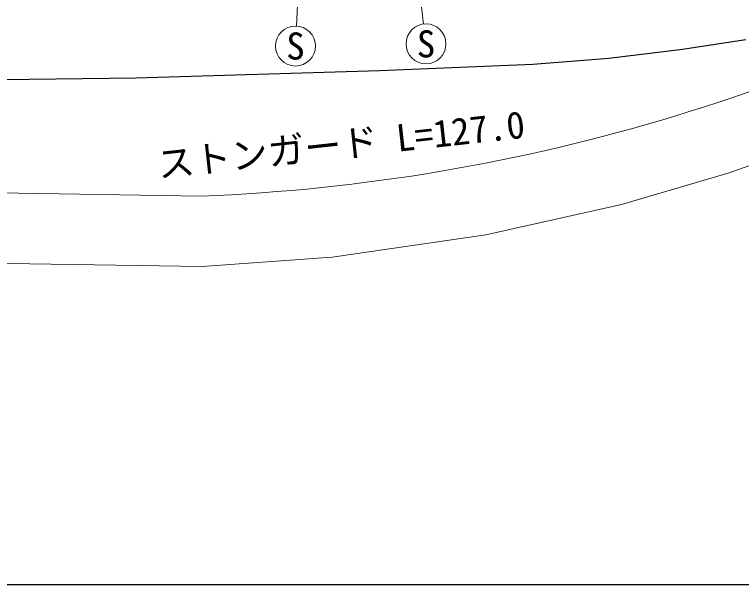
# Model space of a CAD drawing. Units: millimetres, scale not verified. Extents: x 40000 to 680000, y 20000 to 380000.
# Drawn here: x 414376 to 463516, y 205000 to 243497 of the extents above; entities that cross this region are included whole.
import ezdxf
from ezdxf.enums import TextEntityAlignment as Align

# ---------------------------------------------------------------- set-up
doc = ezdxf.new("R2010")
doc.units = ezdxf.units.MM
doc.header["$LTSCALE"] = 1000
for name, color, linetype, lineweight in [('M-BGD', 7, 'Continuous', 25), ('M-BGD-HTXT', 7, 'Continuous', 13), ('M-STR-HTXT', 7, 'Continuous', 13), ('M-TTL-BAND', 7, 'Continuous', 25)]:
    doc.layers.add(name, color=color, linetype=linetype, lineweight=lineweight)
doc.styles.add('ＭＳ ゴシック', font='')
doc.styles.get('ＭＳ ゴシック').set_extended_font_data('MS Gothic')

msp = doc.modelspace()

# ---------------------------------------------------------------- linework, layer by layer
at = {"layer": 'M-BGD'}
msp.add_lwpolyline([(331165, 241943), (337771, 241571), (354109, 240456), (361200, 239867), (373539, 239061), (388045, 238849), (393544, 238938), (408159, 239031), (422573, 239233), (439049, 239712), (449421, 240146), (454548, 240548), (459520, 241152), (463803, 241822)], dxfattribs=at)
at = {"layer": 'M-BGD-HTXT'}
for p, q in [((441075, 250762), (442030, 242858)), ((433749, 249687), (433430, 242719))]:
    msp.add_line(p, q, dxfattribs=at)
for centre in [(442192, 241518), (433368, 241370)]:
    msp.add_circle(centre, 1350, dxfattribs=at)
at = {"layer": 'M-STR-HTXT'}
msp.add_line((365043, 232188), (426997, 231233), dxfattribs=at)
msp.add_lwpolyline([(165467, 262222), (223997, 239157), (230475, 237000), (236657, 235333), (242190, 234150), (247760, 233245), (253943, 232566), (258626, 232278), (260959, 232206), (373120, 227301), (427052, 226469), (435841, 227099), (446242, 228616), (455410, 230671), (462683, 232801), (469645, 235277), (476214, 238030), (481262, 240438), (486134, 243020), (491210, 245998), (500378, 252307)], dxfattribs=at)
msp.add_arc((422042, 358085), 126949, 272.2366, 301.62525, dxfattribs=at)
at = {"layer": 'M-TTL-BAND'}
msp.add_line((40000, 205000), (579000, 205000), dxfattribs=at)

# ---------------------------------------------------------------- texts
at = {"layer": 'M-BGD-HTXT', "style": 'ＭＳ ゴシック'}
for p in [(433368, 241370), (442192, 241518)]:
    msp.add_text('S', height=1833, dxfattribs=at).set_placement(p, align=Align.MIDDLE_CENTER)
at = {"layer": 'M-STR-HTXT', "style": 'ＭＳ ゴシック'}
msp.add_text('ストンガード L=127.0', height=1833, rotation=6.281, dxfattribs=at).set_placement((436608, 233271), align=Align.BOTTOM_CENTER)

doc.saveas('drawing.dxf')
